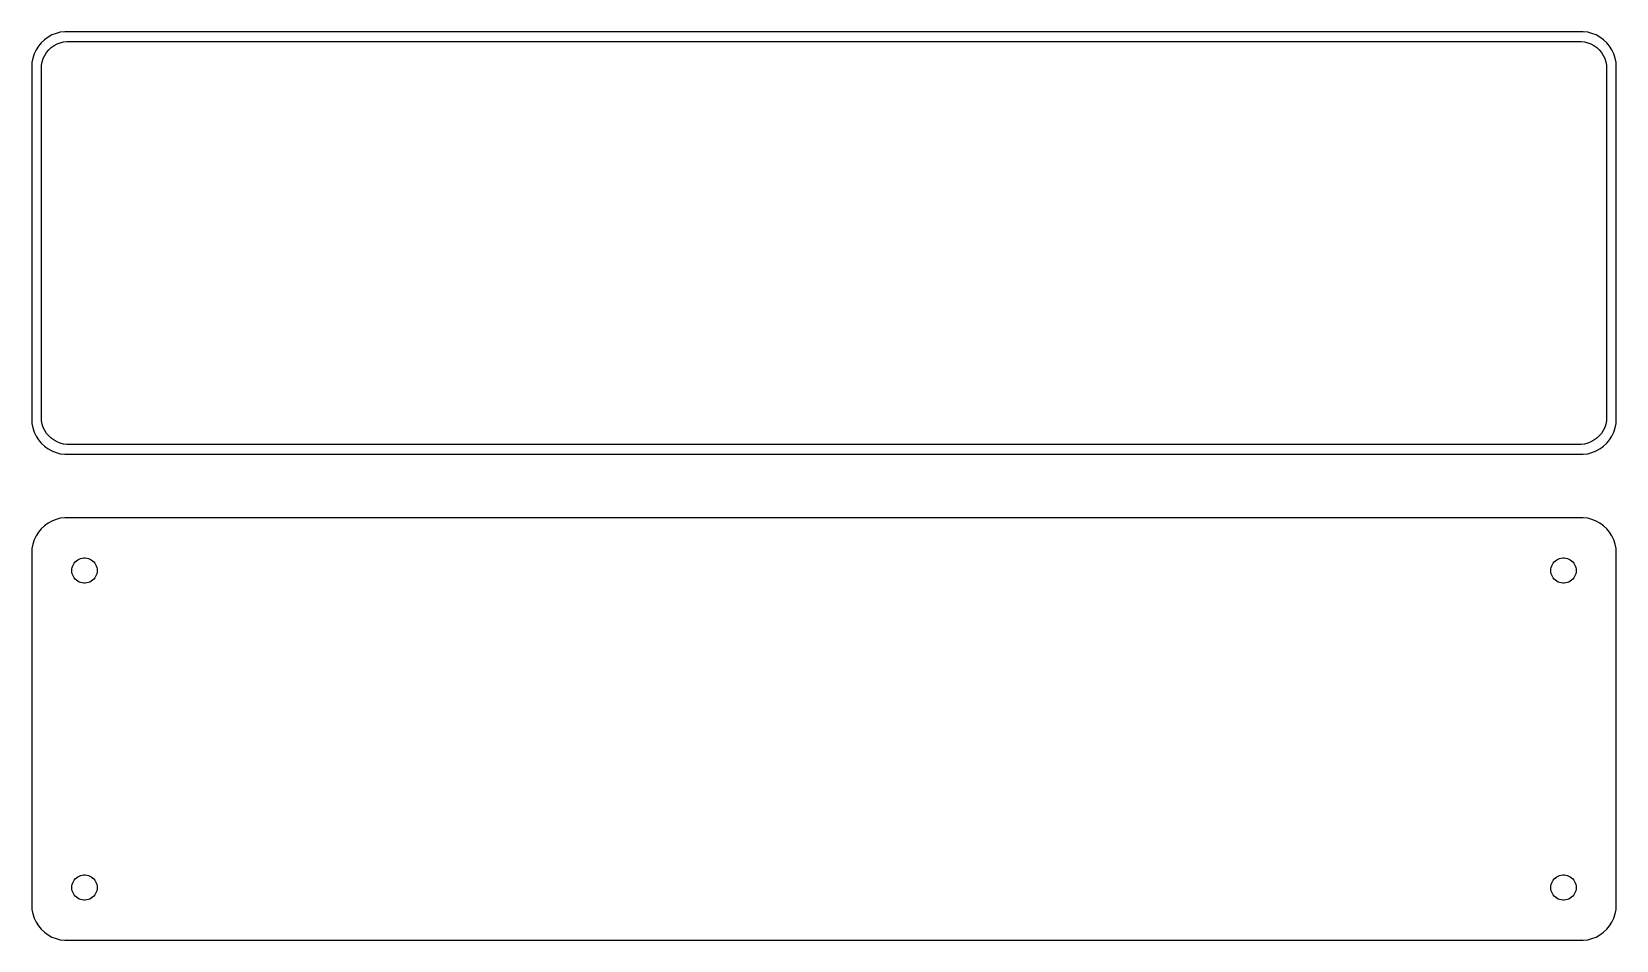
# Model space of a CAD drawing. Header units: metres. Extents: x -112 to 112, y 39 to 168.
import ezdxf

# ---------------------------------------------------------------- set-up
doc = ezdxf.new("R2010")
doc.units = ezdxf.units.M

msp = doc.modelspace()

# ---------------------------------------------------------------- linework, layer by layer
for p, q in [((-110.687, 166.853), (-111.145, 166.423)), ((-110.179, 167.222), (-110.687, 166.853)), ((-109.629, 167.524), (-110.179, 167.222)), ((-109.045, 167.755), (-109.629, 167.524)), ((-108.437, 167.911), (-109.045, 167.755)), ((-108.446, 166.43), (-107.975, 166.551)), ((-107.814, 167.99), (-108.437, 167.911)), ((-107.975, 166.551), (-107.493, 166.612)), ((107.814, 167.99), (-107.814, 167.99)), ((-107.493, 166.612), (107.493, 166.612)), ((107.493, 166.612), (107.975, 166.551)), ((108.437, 167.911), (107.814, 167.99)), ((107.975, 166.551), (108.446, 166.43)), ((109.045, 167.755), (108.437, 167.911)), ((109.629, 167.524), (109.045, 167.755)), ((110.179, 167.222), (109.629, 167.524)), ((110.687, 166.853), (110.179, 167.222)), ((111.145, 166.423), (110.687, 166.853)), ((-112.149, 164.841), (-112.343, 164.243)), ((-111.882, 165.409), (-112.149, 164.841)), ((-111.545, 165.939), (-111.882, 165.409)), ((-111.145, 166.423), (-111.545, 165.939)), ((-110.848, 164.174), (-110.641, 164.614)), ((-110.641, 164.614), (-110.38, 165.024)), ((-110.38, 165.024), (-110.071, 165.399)), ((-110.071, 165.399), (-109.716, 165.731)), ((-109.716, 165.731), (-109.323, 166.017)), ((-109.323, 166.017), (-108.898, 166.251)), ((-108.898, 166.251), (-108.446, 166.43)), ((108.446, 166.43), (108.898, 166.251)), ((108.898, 166.251), (109.323, 166.017)), ((109.323, 166.017), (109.716, 165.731)), ((109.716, 165.731), (110.071, 165.399)), ((110.071, 165.399), (110.38, 165.024)), ((110.38, 165.024), (110.641, 164.614)), ((110.641, 164.614), (110.848, 164.174)), ((111.545, 165.939), (111.145, 166.423)), ((111.882, 165.409), (111.545, 165.939)), ((112.149, 164.841), (111.882, 165.409)), ((112.343, 164.243), (112.149, 164.841)), ((-112.461, 163.627), (-112.5, 163)), ((-112.5, 163), (-112.5, 113)), ((-112.343, 164.243), (-112.461, 163.627)), ((-111.119, 162.75), (-111.089, 163.235)), ((-111.119, 113.25), (-111.119, 162.75)), ((-111.089, 163.235), (-110.998, 163.712)), ((-110.998, 163.712), (-110.848, 164.174)), ((110.848, 164.174), (110.998, 163.712)), ((110.998, 163.712), (111.089, 163.235)), ((111.089, 163.235), (111.119, 162.75)), ((111.119, 162.75), (111.119, 113.25)), ((112.461, 163.627), (112.343, 164.243)), ((112.5, 163), (112.461, 163.627)), ((112.5, 113), (112.5, 163)), ((-112.5, 113), (-112.461, 112.373)), ((-111.089, 112.765), (-111.119, 113.25)), ((-110.998, 112.288), (-111.089, 112.765)), ((111.089, 112.765), (110.998, 112.288)), ((111.119, 113.25), (111.089, 112.765)), ((112.461, 112.373), (112.5, 113)), ((-112.461, 112.373), (-112.343, 111.757)), ((-112.343, 111.757), (-112.149, 111.159)), ((-112.149, 111.159), (-111.882, 110.591)), ((-111.882, 110.591), (-111.545, 110.061)), ((-110.848, 111.826), (-110.998, 112.288)), ((-110.641, 111.386), (-110.848, 111.826)), ((-110.38, 110.976), (-110.641, 111.386)), ((-110.071, 110.601), (-110.38, 110.976)), ((-109.716, 110.269), (-110.071, 110.601)), ((-109.323, 109.983), (-109.716, 110.269)), ((109.716, 110.269), (109.323, 109.983)), ((110.071, 110.601), (109.716, 110.269)), ((110.38, 110.976), (110.071, 110.601)), ((110.641, 111.386), (110.38, 110.976)), ((110.848, 111.826), (110.641, 111.386)), ((110.998, 112.288), (110.848, 111.826)), ((111.545, 110.061), (111.882, 110.591)), ((111.882, 110.591), (112.149, 111.159)), ((112.149, 111.159), (112.343, 111.757)), ((112.343, 111.757), (112.461, 112.373)), ((-111.545, 110.061), (-111.145, 109.577)), ((-111.145, 109.577), (-110.687, 109.147)), ((-110.687, 109.147), (-110.179, 108.778)), ((-110.179, 108.778), (-109.629, 108.476)), ((-109.629, 108.476), (-109.045, 108.245)), ((-108.898, 109.749), (-109.323, 109.983)), ((-109.045, 108.245), (-108.437, 108.089)), ((-108.446, 109.57), (-108.898, 109.749)), ((-107.975, 109.449), (-108.446, 109.57)), ((-108.437, 108.089), (-107.814, 108.01)), ((-107.493, 109.388), (-107.975, 109.449)), ((-107.814, 108.01), (107.814, 108.01)), ((107.493, 109.388), (-107.493, 109.388)), ((107.975, 109.449), (107.493, 109.388)), ((107.814, 108.01), (108.437, 108.089)), ((108.446, 109.57), (107.975, 109.449)), ((108.437, 108.089), (109.045, 108.245)), ((108.898, 109.749), (108.446, 109.57)), ((109.323, 109.983), (108.898, 109.749)), ((109.045, 108.245), (109.629, 108.476)), ((109.629, 108.476), (110.179, 108.778)), ((110.179, 108.778), (110.687, 109.147)), ((110.687, 109.147), (111.145, 109.577)), ((111.145, 109.577), (111.545, 110.061)), ((-111.545, 96.9389), (-111.882, 96.4088)), ((-111.145, 97.4227), (-111.545, 96.9389)), ((-110.687, 97.8526), (-111.145, 97.4227)), ((-110.179, 98.2216), (-110.687, 97.8526)), ((-109.629, 98.5241), (-110.179, 98.2216)), ((-109.045, 98.7553), (-109.629, 98.5241)), ((-108.437, 98.9114), (-109.045, 98.7553)), ((-107.814, 98.9901), (-108.437, 98.9114)), ((107.814, 98.9901), (-107.814, 98.9901)), ((108.437, 98.9114), (107.814, 98.9901)), ((109.045, 98.7553), (108.437, 98.9114)), ((109.629, 98.5241), (109.045, 98.7553)), ((110.179, 98.2216), (109.629, 98.5241)), ((110.687, 97.8526), (110.179, 98.2216)), ((111.145, 97.4227), (110.687, 97.8526)), ((111.545, 96.9389), (111.145, 97.4227)), ((111.882, 96.4088), (111.545, 96.9389)), ((-112.461, 94.6267), (-112.5, 94)), ((-112.343, 95.2434), (-112.461, 94.6267)), ((-112.149, 95.8406), (-112.343, 95.2434)), ((-111.882, 96.4088), (-112.149, 95.8406)), ((112.149, 95.8406), (111.882, 96.4088)), ((112.343, 95.2434), (112.149, 95.8406)), ((112.461, 94.6267), (112.343, 95.2434)), ((112.5, 94), (112.461, 94.6267)), ((-112.5, 94), (-112.5, 44)), ((-106.674, 92.1626), (-106.577, 92.3672)), ((-106.577, 92.3672), (-106.456, 92.558)), ((-106.456, 92.558), (-106.312, 92.7322)), ((-106.312, 92.7322), (-106.147, 92.8869)), ((-106.147, 92.8869), (-105.964, 93.0198)), ((-105.964, 93.0198), (-105.766, 93.1287)), ((-105.766, 93.1287), (-105.556, 93.2119)), ((-105.556, 93.2119), (-105.337, 93.2681)), ((-105.337, 93.2681), (-105.113, 93.2964)), ((-105.113, 93.2964), (-104.887, 93.2964)), ((-104.887, 93.2964), (-104.663, 93.2681)), ((-104.663, 93.2681), (-104.444, 93.2119)), ((-104.444, 93.2119), (-104.234, 93.1287)), ((-104.234, 93.1287), (-104.036, 93.0198)), ((-104.036, 93.0198), (-103.853, 92.8869)), ((-103.853, 92.8869), (-103.688, 92.7322)), ((-103.688, 92.7322), (-103.544, 92.558)), ((-103.544, 92.558), (-103.423, 92.3672)), ((-103.423, 92.3672), (-103.326, 92.1626)), ((103.326, 92.1626), (103.423, 92.3672)), ((103.423, 92.3672), (103.544, 92.558)), ((103.544, 92.558), (103.688, 92.7322)), ((103.688, 92.7322), (103.853, 92.8869)), ((103.853, 92.8869), (104.036, 93.0198)), ((104.036, 93.0198), (104.234, 93.1287)), ((104.234, 93.1287), (104.444, 93.2119)), ((104.444, 93.2119), (104.663, 93.2681)), ((104.663, 93.2681), (104.887, 93.2964)), ((104.887, 93.2964), (105.113, 93.2964)), ((105.113, 93.2964), (105.337, 93.2681)), ((105.337, 93.2681), (105.556, 93.2119)), ((105.556, 93.2119), (105.766, 93.1287)), ((105.766, 93.1287), (105.964, 93.0198)), ((105.964, 93.0198), (106.147, 92.8869)), ((106.147, 92.8869), (106.312, 92.7322)), ((106.312, 92.7322), (106.456, 92.558)), ((106.456, 92.558), (106.577, 92.3672)), ((106.577, 92.3672), (106.674, 92.1626)), ((112.5, 44), (112.5, 94)), ((-106.8, 91.5), (-106.786, 91.7256)), ((-106.786, 91.2744), (-106.8, 91.5)), ((-106.786, 91.7256), (-106.743, 91.9476)), ((-106.743, 91.0524), (-106.786, 91.2744)), ((-106.743, 91.9476), (-106.674, 92.1626)), ((-106.674, 90.8374), (-106.743, 91.0524)), ((-106.577, 90.6328), (-106.674, 90.8374)), ((-106.456, 90.442), (-106.577, 90.6328)), ((-106.312, 90.2678), (-106.456, 90.442)), ((-106.147, 90.1131), (-106.312, 90.2678)), ((-105.964, 89.9802), (-106.147, 90.1131)), ((-103.853, 90.1131), (-104.036, 89.9802)), ((-103.688, 90.2678), (-103.853, 90.1131)), ((-103.544, 90.442), (-103.688, 90.2678)), ((-103.423, 90.6328), (-103.544, 90.442)), ((-103.326, 90.8374), (-103.423, 90.6328)), ((-103.326, 92.1626), (-103.257, 91.9476)), ((-103.257, 91.0524), (-103.326, 90.8374)), ((-103.257, 91.9476), (-103.214, 91.7256)), ((-103.214, 91.2744), (-103.257, 91.0524)), ((-103.214, 91.7256), (-103.2, 91.5)), ((-103.2, 91.5), (-103.214, 91.2744)), ((103.2, 91.5), (103.214, 91.7256)), ((103.214, 91.2744), (103.2, 91.5)), ((103.214, 91.7256), (103.257, 91.9476)), ((103.257, 91.0524), (103.214, 91.2744)), ((103.257, 91.9476), (103.326, 92.1626)), ((103.326, 90.8374), (103.257, 91.0524)), ((103.423, 90.6328), (103.326, 90.8374)), ((103.544, 90.442), (103.423, 90.6328)), ((103.688, 90.2678), (103.544, 90.442)), ((103.853, 90.1131), (103.688, 90.2678)), ((104.036, 89.9802), (103.853, 90.1131)), ((106.147, 90.1131), (105.964, 89.9802)), ((106.312, 90.2678), (106.147, 90.1131)), ((106.456, 90.442), (106.312, 90.2678)), ((106.577, 90.6328), (106.456, 90.442)), ((106.674, 90.8374), (106.577, 90.6328)), ((106.674, 92.1626), (106.743, 91.9476)), ((106.743, 91.0524), (106.674, 90.8374)), ((106.743, 91.9476), (106.786, 91.7256)), ((106.786, 91.2744), (106.743, 91.0524)), ((106.786, 91.7256), (106.8, 91.5)), ((106.8, 91.5), (106.786, 91.2744)), ((-105.766, 89.8713), (-105.964, 89.9802)), ((-105.556, 89.7881), (-105.766, 89.8713)), ((-105.337, 89.7319), (-105.556, 89.7881)), ((-105.113, 89.7036), (-105.337, 89.7319)), ((-104.887, 89.7036), (-105.113, 89.7036)), ((-104.663, 89.7319), (-104.887, 89.7036)), ((-104.444, 89.7881), (-104.663, 89.7319)), ((-104.234, 89.8713), (-104.444, 89.7881)), ((-104.036, 89.9802), (-104.234, 89.8713)), ((104.234, 89.8713), (104.036, 89.9802)), ((104.444, 89.7881), (104.234, 89.8713)), ((104.663, 89.7319), (104.444, 89.7881)), ((104.887, 89.7036), (104.663, 89.7319)), ((105.113, 89.7036), (104.887, 89.7036)), ((105.337, 89.7319), (105.113, 89.7036)), ((105.556, 89.7881), (105.337, 89.7319)), ((105.766, 89.8713), (105.556, 89.7881)), ((105.964, 89.9802), (105.766, 89.8713)), ((-106.674, 47.1626), (-106.577, 47.3672)), ((-106.577, 47.3672), (-106.456, 47.558)), ((-106.456, 47.558), (-106.312, 47.7322)), ((-106.312, 47.7322), (-106.147, 47.8869)), ((-106.147, 47.8869), (-105.964, 48.0198)), ((-105.964, 48.0198), (-105.766, 48.1287)), ((-105.766, 48.1287), (-105.556, 48.2119)), ((-105.556, 48.2119), (-105.337, 48.2681)), ((-105.337, 48.2681), (-105.113, 48.2964)), ((-105.113, 48.2964), (-104.887, 48.2964)), ((-104.887, 48.2964), (-104.663, 48.2681)), ((-104.663, 48.2681), (-104.444, 48.2119)), ((-104.444, 48.2119), (-104.234, 48.1287)), ((-104.234, 48.1287), (-104.036, 48.0198)), ((-104.036, 48.0198), (-103.853, 47.8869)), ((-103.853, 47.8869), (-103.688, 47.7322)), ((-103.688, 47.7322), (-103.544, 47.558)), ((-103.544, 47.558), (-103.423, 47.3672)), ((-103.423, 47.3672), (-103.326, 47.1626)), ((103.326, 47.1626), (103.423, 47.3672)), ((103.423, 47.3672), (103.544, 47.558)), ((103.544, 47.558), (103.688, 47.7322)), ((103.688, 47.7322), (103.853, 47.8869)), ((103.853, 47.8869), (104.036, 48.0198)), ((104.036, 48.0198), (104.234, 48.1287)), ((104.234, 48.1287), (104.444, 48.2119)), ((104.444, 48.2119), (104.663, 48.2681)), ((104.663, 48.2681), (104.887, 48.2964)), ((104.887, 48.2964), (105.113, 48.2964)), ((105.113, 48.2964), (105.337, 48.2681)), ((105.337, 48.2681), (105.556, 48.2119)), ((105.556, 48.2119), (105.766, 48.1287)), ((105.766, 48.1287), (105.964, 48.0198)), ((105.964, 48.0198), (106.147, 47.8869)), ((106.147, 47.8869), (106.312, 47.7322)), ((106.312, 47.7322), (106.456, 47.558)), ((106.456, 47.558), (106.577, 47.3672)), ((106.577, 47.3672), (106.674, 47.1626)), ((-106.8, 46.5), (-106.786, 46.7256)), ((-106.786, 46.2744), (-106.8, 46.5)), ((-106.786, 46.7256), (-106.743, 46.9476)), ((-106.743, 46.0524), (-106.786, 46.2744)), ((-106.743, 46.9476), (-106.674, 47.1626)), ((-106.674, 45.8374), (-106.743, 46.0524)), ((-106.577, 45.6328), (-106.674, 45.8374)), ((-106.456, 45.442), (-106.577, 45.6328)), ((-106.312, 45.2678), (-106.456, 45.442)), ((-106.147, 45.1131), (-106.312, 45.2678)), ((-105.964, 44.9802), (-106.147, 45.1131)), ((-103.853, 45.1131), (-104.036, 44.9802)), ((-103.688, 45.2678), (-103.853, 45.1131)), ((-103.544, 45.442), (-103.688, 45.2678)), ((-103.423, 45.6328), (-103.544, 45.442)), ((-103.326, 45.8374), (-103.423, 45.6328)), ((-103.326, 47.1626), (-103.257, 46.9476)), ((-103.257, 46.0524), (-103.326, 45.8374)), ((-103.257, 46.9476), (-103.214, 46.7256)), ((-103.214, 46.2744), (-103.257, 46.0524)), ((-103.214, 46.7256), (-103.2, 46.5)), ((-103.2, 46.5), (-103.214, 46.2744)), ((103.2, 46.5), (103.214, 46.7256)), ((103.214, 46.2744), (103.2, 46.5)), ((103.214, 46.7256), (103.257, 46.9476)), ((103.257, 46.0524), (103.214, 46.2744)), ((103.257, 46.9476), (103.326, 47.1626)), ((103.326, 45.8374), (103.257, 46.0524)), ((103.423, 45.6328), (103.326, 45.8374)), ((103.544, 45.442), (103.423, 45.6328)), ((103.688, 45.2678), (103.544, 45.442)), ((103.853, 45.1131), (103.688, 45.2678)), ((104.036, 44.9802), (103.853, 45.1131)), ((106.147, 45.1131), (105.964, 44.9802)), ((106.312, 45.2678), (106.147, 45.1131)), ((106.456, 45.442), (106.312, 45.2678)), ((106.577, 45.6328), (106.456, 45.442)), ((106.674, 45.8374), (106.577, 45.6328)), ((106.674, 47.1626), (106.743, 46.9476)), ((106.743, 46.0524), (106.674, 45.8374)), ((106.743, 46.9476), (106.786, 46.7256)), ((106.786, 46.2744), (106.743, 46.0524)), ((106.786, 46.7256), (106.8, 46.5)), ((106.8, 46.5), (106.786, 46.2744)), ((-112.5, 44), (-112.461, 43.3733)), ((-112.461, 43.3733), (-112.343, 42.7566)), ((-112.343, 42.7566), (-112.149, 42.1594)), ((-105.766, 44.8713), (-105.964, 44.9802)), ((-105.556, 44.7881), (-105.766, 44.8713)), ((-105.337, 44.7319), (-105.556, 44.7881)), ((-105.113, 44.7036), (-105.337, 44.7319)), ((-104.887, 44.7036), (-105.113, 44.7036)), ((-104.663, 44.7319), (-104.887, 44.7036)), ((-104.444, 44.7881), (-104.663, 44.7319)), ((-104.234, 44.8713), (-104.444, 44.7881)), ((-104.036, 44.9802), (-104.234, 44.8713)), ((104.234, 44.8713), (104.036, 44.9802)), ((104.444, 44.7881), (104.234, 44.8713)), ((104.663, 44.7319), (104.444, 44.7881)), ((104.887, 44.7036), (104.663, 44.7319)), ((105.113, 44.7036), (104.887, 44.7036)), ((105.337, 44.7319), (105.113, 44.7036)), ((105.556, 44.7881), (105.337, 44.7319)), ((105.766, 44.8713), (105.556, 44.7881)), ((105.964, 44.9802), (105.766, 44.8713)), ((112.149, 42.1594), (112.343, 42.7566)), ((112.343, 42.7566), (112.461, 43.3733)), ((112.461, 43.3733), (112.5, 44)), ((-112.149, 42.1594), (-111.882, 41.5912)), ((-111.882, 41.5912), (-111.545, 41.0611)), ((-111.545, 41.0611), (-111.145, 40.5773)), ((-111.145, 40.5773), (-110.687, 40.1474)), ((110.687, 40.1474), (111.145, 40.5773)), ((111.145, 40.5773), (111.545, 41.0611)), ((111.545, 41.0611), (111.882, 41.5912)), ((111.882, 41.5912), (112.149, 42.1594)), ((-110.687, 40.1474), (-110.179, 39.7784)), ((-110.179, 39.7784), (-109.629, 39.4759)), ((-109.629, 39.4759), (-109.045, 39.2447)), ((-109.045, 39.2447), (-108.437, 39.0886)), ((-108.437, 39.0886), (-107.814, 39.0099)), ((-107.814, 39.0099), (107.814, 39.0099)), ((107.814, 39.0099), (108.437, 39.0886)), ((108.437, 39.0886), (109.045, 39.2447)), ((109.045, 39.2447), (109.629, 39.4759)), ((109.629, 39.4759), (110.179, 39.7784)), ((110.179, 39.7784), (110.687, 40.1474))]:
    msp.add_line(p, q)

doc.saveas('drawing.dxf')
